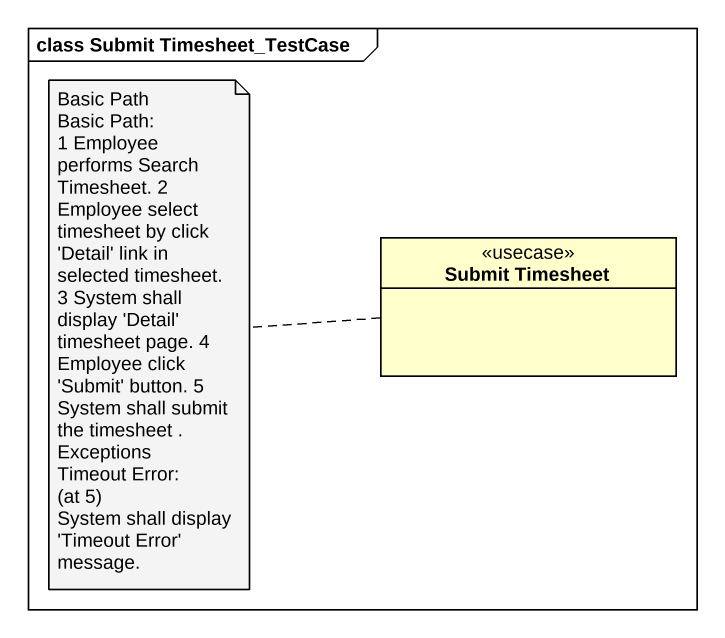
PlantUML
@startuml
mainframe class Submit Timesheet_TestCase
hide circle
hide empty members
class "Submit Timesheet" as Submit_Timesheet <<usecase>>
note left of Submit_Timesheet
  Basic Path
  Basic Path:
  1 Employee performs Search Timesheet. 2 Employee select timesheet by click 'Detail' link in selected timesheet. 3 System shall display 'Detail' timesheet page. 4 Employee click 'Submit' button. 5 System shall submit the timesheet .
  Exceptions
  Timeout Error:
  (at 5)
  System shall display 'Timeout Error' message.
end note
@enduml
